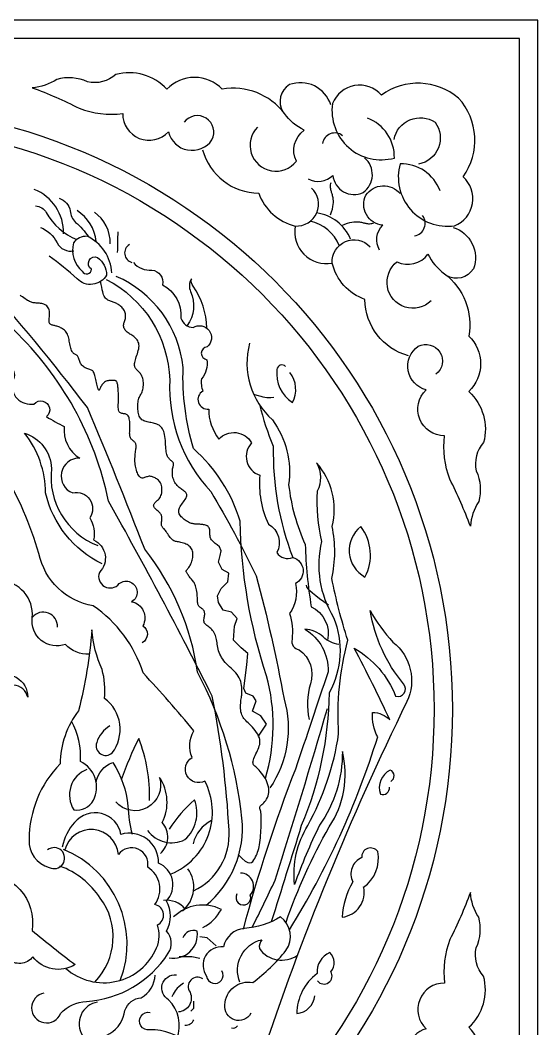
# Model space of a CAD drawing. Extents: x -66030 to 95157, y -13132 to 45879.
# Drawn here: x -18285 to -17947, y 3143 to 3801 of the extents above; entities that cross this region are included whole.
import ezdxf

# ---------------------------------------------------------------- set-up
doc = ezdxf.new("R2010")
doc.units = 0
doc.header["$LTSCALE"] = 100
doc.header["$MEASUREMENT"] = 0
doc.layers.add('3', color=11, linetype='CONTINUOUS')

msp = doc.modelspace()

# ---------------------------------------------------------------- linework, layer by layer
at = {"layer": '3'}
for points in [[(-17946.53, 3801.13), (-18846.53, 3801.13), (-18846.53, 2901.13), (-17946.53, 2901.13)], [(-17958.53, 3789.13), (-18834.53, 3789.13), (-18834.53, 2913.13), (-17958.53, 2913.13)]]:
    msp.add_lwpolyline(points, close=True, dxfattribs=at)
for points in [[(-18129.8, 3731.34, 1.055128), (-18104.35, 3709.03, -0.366246), (-18099.2, 3729.32, -0.126982), (-18112.07, 3740.15, 0.281378), (-18152.79, 3756.03, 0.426753), (-18188.98, 3756.06, 0.279848), (-18222.37, 3765.66, -0.248463), (-18240.83, 3760.93, 0.174704), (-18260.89, 3762.46, -0.128908), (-18276.93, 3757.06, -0.027185), (-18246.27, 3743.65, 0.12406), (-18217.84, 3740.17, 0.684481), (-18187.96, 3728.2, 0.643109), (-18159.48, 3722.95, 0.920448), (-18177.74, 3734.5)], [(-18081.8, 3745.79, 0.427892), (-18108.85, 3759.03, 0.407523), (-18113.26, 3741.33, 0.407523)], [(-18010.44, 3689.74, 0.319048), (-18036.54, 3707.37, 0.541193), (-18001.01, 3666.91, 0.561508), (-17995.43, 3698.89, 0.355693), (-17998.39, 3750.3, 0.343874), (-18048.77, 3752.23, 0.561508), (-18080.75, 3746.66, 0.541193), (-18040.29, 3711.13, 0.319048), (-18057.93, 3737.22)], [(-18040.48, 3723.23, -0.539681), (-18013.63, 3734.44, -0.553633), (-18024.44, 3707.18)], [(-18165.66, 3716.53, 0.333818), (-18128.9, 3688.15, 0.253565), (-18105.11, 3666.74, 0.703455), (-18094.43, 3691.54)], [(-18096.63, 3697.63, 0.338558), (-18080.45, 3699.79, 0.519359), (-18060.76, 3688.69, 0.493768), (-18059.72, 3711.18)], [(-18050.04, 3651.03, -0.338558), (-18047.88, 3667.21, -0.519359), (-18058.97, 3686.91, -0.493768), (-18036.49, 3687.95)], [(-18259.31, 3684.94, -0.268721), (-18252.11, 3676.65, 0.189947), (-18248.59, 3669.14, -0.065413), (-18240.27, 3659.85)], [(-18274.77, 3679.82, -0.229063), (-18267.74, 3675.67, 0.179666), (-18247.82, 3657.96, 0.179666)], [(-18271.56, 3665.81, -0.189422), (-18260.76, 3655.76, 0.341321), (-18249.76, 3650.6, 0.341321)], [(-18001.87, 3665.87, -0.427892), (-17988.64, 3638.82, -0.407523), (-18006.34, 3634.41, -0.407523)], [(-18224.9, 3636.07, 0.276324), (-18241.09, 3660.02, 0.252739), (-18249.99, 3655.76, 0.292697), (-18244.23, 3637.2, 0.789627), (-18238.25, 3638.62, -0.941406), (-18234.26, 3646.14, -0.239987), (-18228.35, 3634.74, -0.499858), (-18247.65, 3632.25, 0.037138), (-18265.91, 3646.98)], [(-18031.13, 3582.01, -0.333818), (-18059.51, 3618.76, -0.253565), (-18080.93, 3642.55, -0.703455), (-18056.12, 3653.24)], [(-18016.33, 3617.87, -1.055128), (-18038.63, 3643.32, 0.366246), (-18018.34, 3648.46, 0.126982), (-18007.51, 3635.6, -0.281378), (-17991.64, 3594.88, -0.426753), (-17991.6, 3558.69, -0.279848), (-17982.01, 3525.3, 0.248463), (-17986.73, 3506.83, -0.174704), (-17985.2, 3486.77, 0.128908), (-17990.6, 3470.73, 0.027185), (-18004.01, 3501.4, -0.12406), (-18007.49, 3529.83, -0.684481), (-18019.46, 3559.7, -0.643109), (-18024.71, 3588.19, -0.920448), (-18013.17, 3569.93)], [(-18210.84, 3642.98, 0.255517), (-18198.7, 3638.01, -0.427703), (-18191.76, 3628.44, -0.295932), (-18179.8, 3606.62, 0.301722), (-18171.83, 3600.39, -0.944956), (-18162.64, 3587.91, 0.893564), (-18162.77, 3579.47, -0.211719), (-18166.34, 3566.94, 0.139498), (-18165.42, 3558.89, 0.827333), (-18161.62, 3547.26, 0.166367), (-18155.04, 3527.64, -0.502112), (-18133.57, 3525.24, 0.546158), (-18128.26, 3504.02, 0.132125), (-18122.63, 3472.11, -0.408395), (-18117.16, 3453.47, 0.359077), (-18106.66, 3450.27, -0.687373), (-18104.95, 3433.29, -0.216987), (-18108.73, 3413.74, -0.104667), (-18107.17, 3396.92, 0.450173), (-18102.58, 3390.08, -0.331835), (-18095.13, 3367.82, 0.128942), (-18096.06, 3344.59, 0.128942)], [(-18171.52, 3232.67, 0.309407), (-18148.36, 3272.26, 0.036056), (-18159.3, 3359.76, 0.01115), (-18227.07, 3487.13, 0.150802), (-18289.02, 3598.91, 0.144152), (-18331, 3641.61)], [(-18347.9, 3632.21, 0.188121), (-18320.43, 3619.74, 0.391061), (-18312.93, 3604.22, 0.420066), (-18303.62, 3589.62, 0.229267), (-18297.87, 3576.17, -0.727185), (-18290, 3565.26, 0.528146), (-18275.81, 3550.53, -1.093307), (-18267.64, 3542.27, 0.032422), (-18255.99, 3535.85, 0.294861), (-18245.94, 3515.2, 0.848142), (-18250.44, 3492.46, -0.685053), (-18239.35, 3476.23, -0.183738), (-18236.84, 3461.78, -0.528128), (-18233.09, 3440.54, 0.852916), (-18220.12, 3433.25, -1.083325), (-18211.97, 3421.42, -0.503693), (-18204.63, 3405.73, -0.565741), (-18205.01, 3394.65)], [(-18163.24, 3223.33, 0.249483), (-18139.88, 3280.04, 0.094614), (-18168.91, 3375.34, 0.132082), (-18203.46, 3455.76, 0.008993), (-18240.94, 3548.15, 0.020049), (-18310.9, 3632.97)], [(-18228.55, 3631.88, -0.272836), (-18187.09, 3566.24, 0.202717), (-18160.22, 3493.31, -0.021536), (-18130.59, 3438.38, -0.020502), (-18112.35, 3357.9, -0.223282), (-18121.67, 3299.84)], [(-18124.54, 3306.29, 0.140044), (-18123.82, 3372.95, -0.075076), (-18141.03, 3474, 0.137545), (-18171.49, 3521.37, -0.082217), (-18178.33, 3574.33, 0.270812), (-18222.07, 3633.82, 0.270812)], [(-18162.84, 3600.15, 0.145229), (-18171.7, 3627.53, -0.230706), (-18172.95, 3632.24, 0.251597), (-18173.43, 3623.93, -0.273244), (-18175.79, 3601.75)], [(-18186.05, 3243.72, 0.43853), (-18164.14, 3304.29, -0.975696), (-18172.5, 3319.66, -0.239196), (-18171.27, 3337.07, 0.014683), (-18204.48, 3374.95, 0.165368), (-18237.08, 3418.78, -0.309527), (-18272.57, 3452.9, 0.128285), (-18332.07, 3552.47, -0.331954), (-18356.8, 3607.34)], [(-18134.89, 3590.15, 0.285286), (-18119.95, 3540.21, -0.193529), (-18109.37, 3497.8, 0.078925), (-18098.54, 3458.77, 0.030865), (-18094.67, 3418.19, -0.349284), (-18083.94, 3396.17, -0.349284)], [(-18111.37, 3575.02, 0.62101), (-18117.07, 3573.08, 0.281758), (-18106.95, 3551.49, 0.305248), (-18108.64, 3571.06, 0.305248)], [(-18128.38, 3550.16, 0.038328), (-18119.42, 3522.92, 0.097513), (-18106.66, 3450.27, 0.097513)], [(-18231.21, 3446.22, -0.227318), (-18268.25, 3492.51, 0.167417), (-18281.92, 3531.49, -0.31711), (-18264.34, 3508.5, 0.341144), (-18234.16, 3458.06)], [(-18111.03, 3212.27, -0.044526), (-18082.82, 3274.44, 0.210121), (-18074.28, 3323.66, -0.156661), (-18089.25, 3275.46, 0.025487), (-18105.58, 3236.8, -0.161358), (-18096.92, 3275.4, 0.090115), (-18076.7, 3335.11, -0.08023), (-18070.67, 3396.31, -0.029857), (-18081.19, 3436.7, 0.108224), (-18080.97, 3470.59, 0.248618), (-18091.14, 3512.06, -0.246875), (-18090.69, 3493.53, 0.074511), (-18087.89, 3460.84, 0.199018), (-18080.04, 3411.24, -0.227569), (-18082.95, 3361.97, -0.096386), (-18101.13, 3275.23, -0.001053), (-18120.74, 3212.47, -0.001053)], [(-18239.66, 3387.23, -0.231935), (-18255.19, 3393.6, -0.571896), (-18276.91, 3411.13, 0.427463), (-18298, 3435.19, 0.838412), (-18290.6, 3415.32, 0.838412)], [(-18108.87, 3207.32, 0.063837), (-18051.2, 3333.13, -0.134314), (-18054.6, 3349.04, -0.21958), (-18043.27, 3344.26, 0.013204), (-18066.57, 3391.16, -0.17057), (-18039.45, 3359.68, 0.739697), (-18034.24, 3367.74, -0.133321), (-18056.11, 3415.6, 0.053581), (-18041.24, 3394.99, -0.348522), (-18032.08, 3356.22, 0.033886), (-18127.61, 3122.86)], [(-18226.26, 3340.36, 0.181975), (-18234.82, 3329.49, 0.778434), (-18224.69, 3322.72, 0.41701), (-18229.63, 3358.27, 0.0896), (-18231.3, 3377.22, -0.08447), (-18237.97, 3403.08, -0.043121), (-18246.73, 3350.28, 0.160582), (-18258.74, 3315.53, 0.195125), (-18278.99, 3266.12, 0.356786), (-18265.81, 3247.94, 1.83727), (-18266.87, 3259.43)], [(-18076.49, 3393.52, -0.16171), (-18086.83, 3398.46, 0.166491), (-18098.77, 3403.54, -0.272632), (-18083.65, 3375.71, -0.002998), (-18104.97, 3312.18, 0.026342), (-18139.15, 3207.66, 0.026342)], [(-18302.36, 3371.88, -0.587272), (-18279.91, 3359.08, 0.710374), (-18299.51, 3361.04, 0.710374)], [(-18241.24, 3311.91, 0.475688), (-18249.76, 3285.6, 0.329867), (-18237.01, 3291.79, 0.423036), (-18245.44, 3317.11, 0.142587), (-18251.3, 3343.52)], [(-18200.3, 3291.69, 0.100888), (-18207.36, 3332.22, 0.029704), (-18218.73, 3305.2, 0.029704)], [(-18235.18, 3303.46, -0.278858), (-18224.26, 3316.56, -0.118083), (-18214.43, 3288.01, 0.049323), (-18211.67, 3269.59)], [(-18193.23, 3257, 0.422487), (-18192, 3277.26, 0.274196), (-18193.85, 3306.74, -0.813459), (-18222.42, 3290.77)], [(-18042.61, 3304.13, 0.637742), (-18043.02, 3311.55, 0.372424), (-18049.45, 3295.78, 0.546048), (-18043.46, 3300.42, 0.546048)], [(-18201.53, 3272.04, 0.365212), (-18177.15, 3266.09, 0.302648), (-18170.8, 3292, 0.081411), (-18187.39, 3272.96)], [(-18269.29, 3165.88, 1.703718), (-18258.41, 3152.69, -0.196956), (-18241.55, 3160.36, 0.235041), (-18188.08, 3191.88, 0.341348), (-18189.13, 3206.43, 0.259899), (-18189.24, 3226, 0.524251), (-18194.4, 3250.75, 0.510397), (-18218.98, 3269.49, 0.643173), (-18249.25, 3277.3, 0.143892), (-18257.3, 3261.26, 0.143892)], [(-18386.49, 3116.93, 0.227512), (-18328.47, 3102.19, 0.434554), (-18312.41, 3140.93, 0.536013), (-18325.3, 3141.87, 0.143079), (-18327.98, 3190.87, 0.029739), (-18352.16, 3236.6, 0.019151), (-18325.87, 3224.59, 0.194559), (-18354.97, 3271.9, -0.197594), (-18310.89, 3244.31, -0.478997), (-18277.08, 3206.72, 0.010139), (-18248.94, 3184.54, -0.388046), (-18276.56, 3189.62, -0.436973), (-18292.99, 3188.17)], [(-18254.94, 3181.99, 0.510898), (-18195.67, 3195.5, 0.196622), (-18195.19, 3210.39, 0.726658), (-18196.79, 3223.73, 0.440533), (-18201.51, 3248.13, 0.800008), (-18220.59, 3256.42, 0.84359), (-18255.58, 3259.36, 0.84359)], [(-18060.48, 3235, 0.300323), (-18051.14, 3258.26, 0.764134), (-18061.61, 3254.36, 0.432313), (-18067.47, 3238.49, 0.120916), (-18074.35, 3215.5, 0.444966), (-18060.42, 3235.28)], [(-18235.98, 3173.12, 0.36723), (-18232.53, 3227.95, 0.160409), (-18258.84, 3248.79)], [(-18143.17, 3230.63, 1.5636), (-18134.46, 3229.88, 0.647033), (-18140.9, 3244.26, 0.647033)], [(-18016.33, 3084.4, 1.055128), (-18038.63, 3058.95, -0.366246), (-18018.34, 3053.81, -0.126982), (-18007.51, 3066.67, 0.281378), (-17991.64, 3107.39, 0.426753), (-17991.6, 3143.58, 0.279848), (-17982.01, 3176.97, -0.248463), (-17986.73, 3195.44, 0.174704), (-17985.2, 3215.5, -0.128908), (-17990.6, 3231.53, -0.027185), (-18004.01, 3200.87, 0.12406), (-18007.49, 3172.44, 0.684481), (-18019.46, 3142.57, 0.643109), (-18024.71, 3114.08, 0.920448), (-18013.17, 3132.34)], [(-18165.45, 3208.69, 0.147307), (-18153.37, 3220.57, 0.319673), (-18184.53, 3215.64)], [(-18133.99, 3152.7, -0.823871), (-18151.05, 3158.33, -0.4606), (-18132.86, 3172.8, 0.063015), (-18111.14, 3193.71, 0.404347), (-18114.68, 3215.74, -0.12843), (-18138.33, 3208.18, 0.323615), (-18152.01, 3196.12, 0.657887), (-18162.96, 3176.98, 1.24978), (-18152.98, 3180.36, 1.24978)], [(-18187.49, 3189, 0.5157), (-18169.14, 3206.3, 0.411562), (-18178.6, 3202.03)], [(-18141.23, 3172.96, -0.463304), (-18126.91, 3200.79, 0.195773), (-18128.52, 3195, 0.413605), (-18103.58, 3190.65, 0.413605)], [(-18090.47, 3173.83, 0.94912), (-18081.81, 3179.85, 0.398602), (-18082.46, 3192.34, 0.317378), (-18090.83, 3178.6, 0.232738), (-18104.07, 3152.56, 0.35428), (-18092.19, 3164.09)], [(-18234.25, 3160.05, 0.537554), (-18244.12, 3138.16, 0.491335), (-18216.35, 3154.65, -0.292185), (-18205.8, 3162.92, 0.268523), (-18196.72, 3177.67)], [(-18182.43, 3136.28, 0.297609), (-18187.82, 3161.55, -0.822), (-18182.75, 3177.76)], [(-18165.47, 3175.19, 0.848256), (-18173.82, 3166.55, -0.522921), (-18181.45, 3153.57)], [(-18174.1, 3132.63, 0.17345), (-18200.16, 3142, -1.224295), (-18199.9, 3153.22)]]:
    msp.add_lwpolyline(points, format="xyb", dxfattribs=at)
for points in [[(-18082.03, 3674.02), (-18081.3, 3676.04), (-18080.78, 3677.84), (-18080.43, 3679.44), (-18080.23, 3680.85), (-18080.14, 3682.1), (-18080.15, 3683.21), (-18080.23, 3684.18), (-18080.34, 3685.04), (-18080.48, 3685.79), (-18080.62, 3686.47), (-18080.78, 3687.09), (-18080.94, 3687.66), (-18081.1, 3688.19), (-18081.27, 3688.72), (-18081.43, 3689.25), (-18081.59, 3689.79), (-18081.74, 3690.38), (-18081.86, 3690.99), (-18081.96, 3691.64), (-18082.02, 3692.31), (-18082.03, 3693), (-18081.97, 3693.72), (-18081.84, 3694.44), (-18081.63, 3695.18)], [(-18074.73, 3667.15), (-18072.76, 3667.99), (-18071, 3668.62), (-18069.42, 3669.07), (-18068.02, 3669.36), (-18066.78, 3669.52), (-18065.67, 3669.57), (-18064.7, 3669.56), (-18063.84, 3669.49), (-18063.07, 3669.4), (-18062.39, 3669.3), (-18061.76, 3669.18), (-18061.19, 3669.05), (-18060.64, 3668.92), (-18060.11, 3668.79), (-18059.57, 3668.66), (-18059.01, 3668.53), (-18058.42, 3668.42), (-18057.8, 3668.33), (-18057.15, 3668.27), (-18056.48, 3668.25), (-18055.78, 3668.29), (-18055.08, 3668.38), (-18054.36, 3668.56), (-18053.63, 3668.82)], [(-18154.66, 3457.23), (-18156.14, 3458.49), (-18157.36, 3459.54), (-18158.34, 3460.41), (-18159.11, 3461.15), (-18159.7, 3461.8), (-18160.13, 3462.41), (-18160.43, 3463.01), (-18160.62, 3463.65), (-18160.74, 3464.36), (-18160.81, 3465.13), (-18160.84, 3465.93), (-18160.87, 3466.75), (-18160.91, 3467.55), (-18160.99, 3468.32), (-18161.12, 3469.03), (-18161.34, 3469.65), (-18161.66, 3470.18), (-18162.07, 3470.61), (-18162.56, 3470.96), (-18163.1, 3471.23), (-18163.69, 3471.44), (-18164.31, 3471.6), (-18164.93, 3471.72), (-18165.56, 3471.81), (-18166.17, 3471.88), (-18166.76, 3471.93), (-18167.33, 3471.97), (-18167.9, 3472), (-18168.45, 3472.03), (-18169, 3472.06), (-18169.54, 3472.08), (-18170.08, 3472.12), (-18170.62, 3472.16), (-18171.17, 3472.22), (-18171.72, 3472.31), (-18172.29, 3472.43), (-18172.88, 3472.58), (-18173.49, 3472.78), (-18174.13, 3473.04), (-18174.81, 3473.35), (-18175.52, 3473.73), (-18176.25, 3474.17), (-18176.99, 3474.66), (-18177.71, 3475.19), (-18178.41, 3475.75), (-18179.06, 3476.34), (-18179.65, 3476.95), (-18180.16, 3477.56), (-18180.57, 3478.18), (-18180.89, 3478.8), (-18181.1, 3479.43), (-18181.22, 3480.07), (-18181.24, 3480.72), (-18181.15, 3481.39), (-18180.96, 3482.08), (-18180.67, 3482.8), (-18180.27, 3483.54), (-18179.8, 3484.31), (-18179.27, 3485.08), (-18178.7, 3485.85), (-18178.14, 3486.62), (-18177.59, 3487.36), (-18177.09, 3488.08), (-18176.66, 3488.76), (-18176.32, 3489.39), (-18176.08, 3489.97), (-18175.93, 3490.52), (-18175.88, 3491.03), (-18175.91, 3491.5), (-18176.04, 3491.95), (-18176.25, 3492.37), (-18176.56, 3492.76), (-18176.95, 3493.14), (-18177.41, 3493.51), (-18177.93, 3493.87), (-18178.5, 3494.25), (-18179.1, 3494.65), (-18179.72, 3495.07), (-18180.35, 3495.53), (-18180.98, 3496.05), (-18181.58, 3496.61), (-18182.17, 3497.23), (-18182.71, 3497.9), (-18183.23, 3498.61), (-18183.7, 3499.36), (-18184.12, 3500.15), (-18184.48, 3500.96), (-18184.78, 3501.8), (-18185.02, 3502.65), (-18185.19, 3503.52), (-18185.31, 3504.38), (-18185.37, 3505.23), (-18185.39, 3506.05), (-18185.36, 3506.84), (-18185.29, 3507.58), (-18185.19, 3508.27), (-18185.07, 3508.89), (-18184.92, 3509.45), (-18184.79, 3509.96), (-18184.67, 3510.42), (-18184.58, 3510.85), (-18184.54, 3511.24), (-18184.57, 3511.61), (-18184.68, 3511.96), (-18184.88, 3512.31), (-18185.16, 3512.64), (-18185.5, 3512.98), (-18185.89, 3513.33), (-18186.3, 3513.68), (-18186.73, 3514.04), (-18187.16, 3514.43), (-18187.56, 3514.84), (-18187.92, 3515.28), (-18188.25, 3515.76), (-18188.55, 3516.3), (-18188.8, 3516.91), (-18189.03, 3517.59), (-18189.22, 3518.38), (-18189.38, 3519.27), (-18189.51, 3520.28), (-18189.61, 3521.42), (-18189.7, 3522.67), (-18189.78, 3523.98), (-18189.86, 3525.34), (-18189.95, 3526.71), (-18190.07, 3528.05), (-18190.23, 3529.34), (-18190.44, 3530.55), (-18190.7, 3531.65), (-18191.01, 3532.64), (-18191.38, 3533.53), (-18191.81, 3534.31), (-18192.29, 3535.01), (-18192.82, 3535.62), (-18193.4, 3536.15), (-18194.03, 3536.61), (-18194.71, 3537), (-18195.43, 3537.33), (-18196.18, 3537.62), (-18196.96, 3537.86), (-18197.76, 3538.06), (-18198.57, 3538.24), (-18199.39, 3538.41), (-18200.2, 3538.56), (-18201, 3538.72), (-18201.79, 3538.89), (-18202.55, 3539.07), (-18203.29, 3539.3), (-18203.98, 3539.57), (-18204.63, 3539.89), (-18205.22, 3540.28), (-18205.76, 3540.75), (-18206.23, 3541.31), (-18206.64, 3541.95), (-18206.98, 3542.66), (-18207.27, 3543.43), (-18207.51, 3544.26), (-18207.69, 3545.14), (-18207.83, 3546.06), (-18207.93, 3547), (-18207.98, 3547.97), (-18207.99, 3548.94), (-18207.96, 3549.91), (-18207.89, 3550.86), (-18207.78, 3551.79), (-18207.63, 3552.67), (-18207.44, 3553.5), (-18207.21, 3554.26), (-18206.95, 3554.95), (-18206.65, 3555.58), (-18206.34, 3556.17), (-18206.01, 3556.74), (-18205.69, 3557.32), (-18205.39, 3557.92), (-18205.11, 3558.56), (-18204.86, 3559.27), (-18204.66, 3560.05), (-18204.5, 3560.9), (-18204.39, 3561.8), (-18204.32, 3562.73), (-18204.31, 3563.68), (-18204.34, 3564.61), (-18204.42, 3565.52), (-18204.56, 3566.38), (-18204.74, 3567.19), (-18204.97, 3567.94), (-18205.24, 3568.63), (-18205.55, 3569.26), (-18205.88, 3569.85), (-18206.25, 3570.39), (-18206.63, 3570.88), (-18207.03, 3571.33), (-18207.44, 3571.74), (-18207.86, 3572.13), (-18208.26, 3572.5), (-18208.65, 3572.86), (-18209.01, 3573.24), (-18209.33, 3573.63), (-18209.6, 3574.06), (-18209.81, 3574.53), (-18209.96, 3575.05), (-18210.04, 3575.64), (-18210.06, 3576.28), (-18210.01, 3576.97), (-18209.91, 3577.72), (-18209.75, 3578.53), (-18209.54, 3579.4), (-18209.27, 3580.32), (-18208.95, 3581.29), (-18208.61, 3582.31), (-18208.25, 3583.36), (-18207.92, 3584.41), (-18207.62, 3585.47), (-18207.37, 3586.5), (-18207.21, 3587.51), (-18207.15, 3588.46), (-18207.21, 3589.36), (-18207.39, 3590.2), (-18207.66, 3590.97), (-18208.01, 3591.7), (-18208.45, 3592.37), (-18208.94, 3592.98), (-18209.48, 3593.55), (-18210.05, 3594.07), (-18210.65, 3594.55), (-18211.26, 3594.99), (-18211.89, 3595.4), (-18212.51, 3595.8), (-18213.12, 3596.19), (-18213.71, 3596.58), (-18214.28, 3596.97), (-18214.82, 3597.39), (-18215.32, 3597.83), (-18215.78, 3598.3), (-18216.18, 3598.79), (-18216.53, 3599.31), (-18216.81, 3599.83), (-18217.03, 3600.38), (-18217.17, 3600.93), (-18217.24, 3601.49), (-18217.22, 3602.06), (-18217.14, 3602.64), (-18217, 3603.22), (-18216.82, 3603.81), (-18216.63, 3604.41), (-18216.43, 3605.01), (-18216.25, 3605.63), (-18216.09, 3606.26), (-18215.98, 3606.9), (-18215.91, 3607.54), (-18215.9, 3608.19), (-18215.94, 3608.84), (-18216.04, 3609.49), (-18216.19, 3610.14), (-18216.41, 3610.77), (-18216.69, 3611.39), (-18217.04, 3611.99), (-18217.45, 3612.57), (-18217.91, 3613.13), (-18218.41, 3613.66), (-18218.94, 3614.15), (-18219.49, 3614.62), (-18220.05, 3615.04), (-18220.62, 3615.43), (-18221.18, 3615.77), (-18221.74, 3616.07), (-18222.3, 3616.34), (-18222.86, 3616.58), (-18223.42, 3616.8), (-18223.99, 3617.01), (-18224.56, 3617.22), (-18225.15, 3617.42), (-18225.74, 3617.63), (-18226.34, 3617.85), (-18226.93, 3618.11), (-18227.51, 3618.4), (-18228.06, 3618.75), (-18228.59, 3619.16), (-18229.08, 3619.65), (-18229.53, 3620.22), (-18229.92, 3620.9), (-18230.27, 3621.7), (-18230.6, 3622.66), (-18230.91, 3623.8), (-18231.22, 3625.15), (-18231.54, 3626.74), (-18231.89, 3628.6), (-18232.27, 3630.75)], [(-18142.41, 3256.36), (-18139.83, 3253.75), (-18137.71, 3252.07), (-18136.01, 3251.18), (-18134.65, 3250.94), (-18133.59, 3251.23), (-18132.74, 3251.89), (-18132.07, 3252.81), (-18131.49, 3253.84), (-18130.97, 3254.87), (-18130.48, 3255.9), (-18130.04, 3256.93), (-18129.64, 3257.99), (-18129.27, 3259.09), (-18128.94, 3260.24), (-18128.65, 3261.48), (-18128.4, 3262.8), (-18128.18, 3264.22), (-18127.99, 3265.72), (-18127.83, 3267.29), (-18127.7, 3268.9), (-18127.6, 3270.52), (-18127.51, 3272.14), (-18127.44, 3273.74), (-18127.39, 3275.28), (-18127.35, 3276.76), (-18127.32, 3278.16), (-18127.31, 3279.47), (-18127.32, 3280.69), (-18127.36, 3281.81), (-18127.42, 3282.82), (-18127.51, 3283.72), (-18127.64, 3284.49), (-18127.79, 3285.14), (-18127.96, 3285.68), (-18128.12, 3286.14), (-18128.24, 3286.54), (-18128.3, 3286.9), (-18128.28, 3287.26), (-18128.15, 3287.62), (-18127.89, 3288.02), (-18127.49, 3288.48), (-18126.97, 3289), (-18126.36, 3289.58), (-18125.7, 3290.23), (-18125.02, 3290.95), (-18124.36, 3291.75), (-18123.75, 3292.62), (-18123.22, 3293.57), (-18122.81, 3294.6), (-18122.51, 3295.71), (-18122.34, 3296.88), (-18122.29, 3298.1), (-18122.36, 3299.36), (-18122.56, 3300.65), (-18122.89, 3301.96), (-18123.35, 3303.28), (-18123.93, 3304.6), (-18124.61, 3305.91), (-18125.38, 3307.18), (-18126.2, 3308.39), (-18127.05, 3309.54), (-18127.91, 3310.59), (-18128.74, 3311.54), (-18129.53, 3312.36), (-18130.25, 3313.06), (-18130.9, 3313.64), (-18131.45, 3314.14), (-18131.92, 3314.6), (-18132.28, 3315.05), (-18132.53, 3315.52), (-18132.67, 3316.04), (-18132.69, 3316.65), (-18132.58, 3317.37), (-18132.36, 3318.19), (-18132.05, 3319.09), (-18131.66, 3320.06), (-18131.23, 3321.07), (-18130.75, 3322.12), (-18130.27, 3323.17), (-18129.79, 3324.22), (-18129.33, 3325.25), (-18128.91, 3326.27), (-18128.56, 3327.28), (-18128.3, 3328.29), (-18128.15, 3329.31), (-18128.12, 3330.36), (-18128.24, 3331.43), (-18128.52, 3332.54), (-18128.99, 3333.7), (-18129.62, 3334.88), (-18130.37, 3336.08), (-18131.22, 3337.26), (-18132.14, 3338.41), (-18133.09, 3339.51), (-18134.04, 3340.55), (-18134.96, 3341.5), (-18135.83, 3342.35), (-18136.64, 3343.12), (-18137.38, 3343.84), (-18138.06, 3344.53), (-18138.66, 3345.22), (-18139.19, 3345.93), (-18139.64, 3346.7), (-18140.01, 3347.55), (-18140.3, 3348.5), (-18140.52, 3349.53), (-18140.67, 3350.62), (-18140.75, 3351.75), (-18140.79, 3352.88), (-18140.78, 3354.01), (-18140.72, 3355.1), (-18140.64, 3356.13), (-18140.54, 3357.09), (-18140.42, 3357.98), (-18140.29, 3358.84), (-18140.17, 3359.68), (-18140.06, 3360.52), (-18139.97, 3361.4), (-18139.91, 3362.32), (-18139.89, 3363.32), (-18139.91, 3364.4), (-18139.99, 3365.56), (-18140.15, 3366.77), (-18140.37, 3368.02), (-18140.69, 3369.27), (-18141.11, 3370.52), (-18141.64, 3371.74), (-18142.28, 3372.9), (-18143.06, 3374.01), (-18143.93, 3375.05), (-18144.89, 3376.05), (-18145.9, 3377.02), (-18146.94, 3377.97), (-18147.98, 3378.92), (-18149.01, 3379.87), (-18149.99, 3380.85), (-18150.9, 3381.86), (-18151.74, 3382.9), (-18152.5, 3383.96), (-18153.19, 3385.04), (-18153.8, 3386.14), (-18154.34, 3387.24), (-18154.79, 3388.33), (-18155.16, 3389.43), (-18155.46, 3390.51), (-18155.68, 3391.58), (-18155.86, 3392.63), (-18156.01, 3393.67), (-18156.15, 3394.69), (-18156.3, 3395.69), (-18156.47, 3396.67), (-18156.68, 3397.63), (-18156.94, 3398.56), (-18157.27, 3399.46), (-18157.64, 3400.33), (-18158.07, 3401.16), (-18158.54, 3401.94), (-18159.06, 3402.66), (-18159.62, 3403.33), (-18160.21, 3403.93), (-18160.84, 3404.47), (-18161.49, 3404.95), (-18162.13, 3405.4), (-18162.74, 3405.82), (-18163.3, 3406.25), (-18163.8, 3406.7), (-18164.21, 3407.18), (-18164.51, 3407.72), (-18164.68, 3408.32), (-18164.75, 3408.97), (-18164.74, 3409.66), (-18164.66, 3410.38), (-18164.55, 3411.1), (-18164.43, 3411.81), (-18164.33, 3412.5), (-18164.25, 3413.14), (-18164.23, 3413.73), (-18164.27, 3414.26), (-18164.36, 3414.74), (-18164.51, 3415.17), (-18164.69, 3415.57), (-18164.93, 3415.92), (-18165.2, 3416.25), (-18165.52, 3416.54), (-18165.86, 3416.82), (-18166.23, 3417.08), (-18166.62, 3417.34), (-18167, 3417.6), (-18167.37, 3417.88), (-18167.72, 3418.19), (-18168.03, 3418.54), (-18168.29, 3418.94), (-18168.5, 3419.4), (-18168.66, 3419.91), (-18168.78, 3420.48), (-18168.86, 3421.12), (-18168.92, 3421.81), (-18168.97, 3422.56), (-18169.01, 3423.37), (-18169.05, 3424.24), (-18169.1, 3425.16), (-18169.17, 3426.13), (-18169.27, 3427.12), (-18169.38, 3428.12), (-18169.53, 3429.1), (-18169.71, 3430.06), (-18169.93, 3430.96), (-18170.19, 3431.81), (-18170.49, 3432.57), (-18170.84, 3433.26), (-18171.22, 3433.9), (-18171.62, 3434.49), (-18172.04, 3435.04), (-18172.48, 3435.57), (-18172.91, 3436.08), (-18173.34, 3436.6), (-18173.76, 3437.12), (-18174.17, 3437.65), (-18174.55, 3438.17), (-18174.91, 3438.68), (-18175.23, 3439.16), (-18175.53, 3439.61), (-18175.78, 3440.02), (-18175.99, 3440.38), (-18176.16, 3440.69), (-18176.28, 3440.94), (-18176.35, 3441.16), (-18176.37, 3441.36), (-18176.35, 3441.54), (-18176.28, 3441.73), (-18176.16, 3441.93), (-18175.99, 3442.15), (-18175.78, 3442.4), (-18175.53, 3442.7), (-18175.25, 3443.04), (-18174.94, 3443.43), (-18174.61, 3443.87), (-18174.27, 3444.37), (-18173.93, 3444.93), (-18173.6, 3445.55), (-18173.27, 3446.25), (-18172.97, 3447), (-18172.69, 3447.81), (-18172.44, 3448.64), (-18172.24, 3449.5), (-18172.09, 3450.38), (-18171.99, 3451.25), (-18171.95, 3452.11), (-18171.99, 3452.95), (-18172.1, 3453.76), (-18172.28, 3454.54), (-18172.54, 3455.28), (-18172.87, 3455.98), (-18173.29, 3456.63), (-18173.78, 3457.24), (-18174.35, 3457.79), (-18175.01, 3458.28), (-18175.73, 3458.71), (-18176.5, 3459.1), (-18177.3, 3459.43), (-18178.13, 3459.71), (-18178.95, 3459.95), (-18179.76, 3460.15), (-18180.54, 3460.31), (-18181.27, 3460.44), (-18181.97, 3460.55), (-18182.63, 3460.67), (-18183.25, 3460.81), (-18183.86, 3461.01), (-18184.45, 3461.27), (-18185.02, 3461.62), (-18185.59, 3462.08), (-18186.16, 3462.66), (-18186.72, 3463.34), (-18187.28, 3464.09), (-18187.83, 3464.88), (-18188.37, 3465.69), (-18188.89, 3466.47), (-18189.4, 3467.21), (-18189.88, 3467.88), (-18190.34, 3468.44), (-18190.77, 3468.92), (-18191.17, 3469.34), (-18191.52, 3469.72), (-18191.83, 3470.08), (-18192.08, 3470.45), (-18192.28, 3470.84), (-18192.41, 3471.28), (-18192.47, 3471.79), (-18192.47, 3472.35), (-18192.44, 3472.95), (-18192.38, 3473.58), (-18192.3, 3474.23), (-18192.23, 3474.87), (-18192.18, 3475.49), (-18192.15, 3476.08), (-18192.18, 3476.62), (-18192.25, 3477.13), (-18192.37, 3477.6), (-18192.55, 3478.05), (-18192.78, 3478.48), (-18193.06, 3478.9), (-18193.4, 3479.31), (-18193.8, 3479.73), (-18194.25, 3480.16), (-18194.74, 3480.6), (-18195.25, 3481.05), (-18195.75, 3481.5), (-18196.23, 3481.95), (-18196.67, 3482.39), (-18197.04, 3482.83), (-18197.33, 3483.27), (-18197.52, 3483.69), (-18197.6, 3484.1), (-18197.59, 3484.5), (-18197.5, 3484.89), (-18197.32, 3485.28), (-18197.07, 3485.67), (-18196.75, 3486.06), (-18196.38, 3486.45), (-18195.95, 3486.84), (-18195.48, 3487.25), (-18194.99, 3487.69), (-18194.5, 3488.16), (-18194.02, 3488.69), (-18193.56, 3489.28), (-18193.15, 3489.95), (-18192.81, 3490.7), (-18192.54, 3491.55), (-18192.34, 3492.47), (-18192.22, 3493.44), (-18192.18, 3494.44), (-18192.22, 3495.44), (-18192.33, 3496.41), (-18192.52, 3497.34), (-18192.78, 3498.2), (-18193.12, 3498.96), (-18193.52, 3499.63), (-18193.97, 3500.22), (-18194.47, 3500.75), (-18195, 3501.2), (-18195.56, 3501.6), (-18196.13, 3501.96), (-18196.7, 3502.28), (-18197.27, 3502.56), (-18197.83, 3502.81), (-18198.39, 3503.02), (-18198.95, 3503.18), (-18199.5, 3503.28), (-18200.06, 3503.33), (-18200.62, 3503.32), (-18201.19, 3503.24), (-18201.76, 3503.08), (-18202.34, 3502.88), (-18202.92, 3502.66), (-18203.49, 3502.46), (-18204.06, 3502.28), (-18204.61, 3502.18), (-18205.15, 3502.17), (-18205.67, 3502.28), (-18206.17, 3502.53), (-18206.65, 3502.92), (-18207.09, 3503.42), (-18207.51, 3504.04), (-18207.9, 3504.74), (-18208.26, 3505.52), (-18208.59, 3506.35), (-18208.88, 3507.24), (-18209.13, 3508.15), (-18209.34, 3509.09), (-18209.52, 3510.05), (-18209.66, 3511.03), (-18209.76, 3512.01), (-18209.82, 3513.01), (-18209.85, 3514), (-18209.84, 3515), (-18209.79, 3515.98), (-18209.71, 3516.95), (-18209.62, 3517.89), (-18209.51, 3518.81), (-18209.39, 3519.68), (-18209.29, 3520.5), (-18209.19, 3521.26), (-18209.12, 3521.96), (-18209.07, 3522.58), (-18209.06, 3523.14), (-18209.09, 3523.64), (-18209.16, 3524.09), (-18209.27, 3524.49), (-18209.43, 3524.87), (-18209.65, 3525.22), (-18209.92, 3525.56), (-18210.24, 3525.88), (-18210.62, 3526.21), (-18211.01, 3526.54), (-18211.42, 3526.89), (-18211.82, 3527.25), (-18212.19, 3527.64), (-18212.52, 3528.06), (-18212.8, 3528.52), (-18213, 3529.02), (-18213.14, 3529.57), (-18213.23, 3530.17), (-18213.27, 3530.83), (-18213.28, 3531.54), (-18213.26, 3532.31), (-18213.23, 3533.14), (-18213.2, 3534.04), (-18213.17, 3535), (-18213.16, 3536), (-18213.17, 3537.02), (-18213.2, 3538.04), (-18213.26, 3539.02), (-18213.36, 3539.95), (-18213.5, 3540.81), (-18213.68, 3541.56), (-18213.92, 3542.18), (-18214.2, 3542.7), (-18214.53, 3543.11), (-18214.9, 3543.44), (-18215.31, 3543.69), (-18215.75, 3543.87), (-18216.23, 3544.01), (-18216.72, 3544.12), (-18217.24, 3544.2), (-18217.77, 3544.28), (-18218.29, 3544.38), (-18218.8, 3544.53), (-18219.26, 3544.73), (-18219.69, 3545.03), (-18220.04, 3545.43), (-18220.33, 3545.96), (-18220.52, 3546.63), (-18220.65, 3547.42), (-18220.71, 3548.32), (-18220.72, 3549.29), (-18220.7, 3550.3), (-18220.65, 3551.34), (-18220.61, 3552.38), (-18220.57, 3553.4), (-18220.55, 3554.36), (-18220.55, 3555.28), (-18220.57, 3556.15), (-18220.6, 3557), (-18220.64, 3557.81), (-18220.69, 3558.59), (-18220.75, 3559.36), (-18220.81, 3560.12), (-18220.87, 3560.86), (-18220.93, 3561.59), (-18221.01, 3562.29), (-18221.1, 3562.95), (-18221.21, 3563.56), (-18221.34, 3564.11), (-18221.5, 3564.59), (-18221.69, 3565), (-18221.92, 3565.31), (-18222.18, 3565.55), (-18222.49, 3565.72), (-18222.83, 3565.84), (-18223.21, 3565.9), (-18223.63, 3565.94), (-18224.08, 3565.95), (-18224.57, 3565.96), (-18225.1, 3565.95), (-18225.66, 3565.94), (-18226.23, 3565.91), (-18226.82, 3565.86), (-18227.42, 3565.76), (-18228.01, 3565.62), (-18228.58, 3565.42), (-18229.14, 3565.16), (-18229.66, 3564.82), (-18230.15, 3564.42), (-18230.61, 3563.97), (-18231.04, 3563.49), (-18231.42, 3562.97), (-18231.77, 3562.44), (-18232.08, 3561.91), (-18232.34, 3561.4), (-18232.56, 3560.9), (-18232.74, 3560.45), (-18232.9, 3560.06), (-18233.04, 3559.77), (-18233.17, 3559.58), (-18233.31, 3559.52), (-18233.45, 3559.61), (-18233.62, 3559.88), (-18233.82, 3560.33), (-18234.03, 3560.95), (-18234.27, 3561.7), (-18234.51, 3562.56), (-18234.76, 3563.49), (-18235.01, 3564.47), (-18235.24, 3565.46), (-18235.46, 3566.44), (-18235.66, 3567.37), (-18235.85, 3568.26), (-18236.04, 3569.08), (-18236.24, 3569.85), (-18236.47, 3570.54), (-18236.72, 3571.15), (-18237.03, 3571.68), (-18237.38, 3572.12), (-18237.81, 3572.46), (-18238.29, 3572.73), (-18238.81, 3572.94), (-18239.38, 3573.12), (-18239.97, 3573.28), (-18240.57, 3573.44), (-18241.18, 3573.64), (-18241.79, 3573.88), (-18242.38, 3574.18), (-18242.95, 3574.54), (-18243.5, 3574.96), (-18244.01, 3575.43), (-18244.49, 3575.93), (-18244.92, 3576.47), (-18245.3, 3577.04), (-18245.63, 3577.64), (-18245.91, 3578.24), (-18246.13, 3578.85), (-18246.33, 3579.45), (-18246.5, 3580.03), (-18246.68, 3580.57), (-18246.86, 3581.07), (-18247.07, 3581.51), (-18247.31, 3581.88), (-18247.61, 3582.17), (-18247.95, 3582.4), (-18248.32, 3582.6), (-18248.71, 3582.79), (-18249.11, 3582.98), (-18249.51, 3583.21), (-18249.9, 3583.5), (-18250.28, 3583.88), (-18250.62, 3584.35), (-18250.94, 3584.91), (-18251.23, 3585.56), (-18251.5, 3586.29), (-18251.74, 3587.07), (-18251.97, 3587.91), (-18252.17, 3588.8), (-18252.36, 3589.72), (-18252.53, 3590.65), (-18252.71, 3591.6), (-18252.88, 3592.55), (-18253.08, 3593.49), (-18253.31, 3594.39), (-18253.58, 3595.26), (-18253.9, 3596.08), (-18254.28, 3596.84), (-18254.74, 3597.52), (-18255.26, 3598.13), (-18255.83, 3598.68), (-18256.43, 3599.17), (-18257.07, 3599.6), (-18257.72, 3599.97), (-18258.37, 3600.31), (-18259.01, 3600.6), (-18259.63, 3600.85), (-18260.22, 3601.07), (-18260.8, 3601.26), (-18261.36, 3601.43), (-18261.9, 3601.57), (-18262.42, 3601.71), (-18262.92, 3601.83), (-18263.41, 3601.96), (-18263.88, 3602.08), (-18264.33, 3602.22), (-18264.74, 3602.39), (-18265.11, 3602.61), (-18265.43, 3602.89), (-18265.69, 3603.25), (-18265.87, 3603.71), (-18265.97, 3604.28), (-18265.99, 3604.97), (-18265.95, 3605.76), (-18265.86, 3606.63), (-18265.75, 3607.55), (-18265.66, 3608.49), (-18265.59, 3609.44), (-18265.58, 3610.36), (-18265.65, 3611.24), (-18265.82, 3612.04), (-18266.09, 3612.77), (-18266.45, 3613.42), (-18266.88, 3614.01), (-18267.39, 3614.52), (-18267.96, 3614.96), (-18268.59, 3615.33), (-18269.26, 3615.64), (-18269.96, 3615.87), (-18270.7, 3616.05), (-18271.45, 3616.19), (-18272.21, 3616.29), (-18272.96, 3616.36), (-18273.71, 3616.41), (-18274.42, 3616.46), (-18275.1, 3616.52), (-18275.74, 3616.58), (-18276.35, 3616.68), (-18276.94, 3616.8), (-18277.53, 3616.97), (-18278.12, 3617.18), (-18278.73, 3617.45), (-18279.38, 3617.79), (-18280.07, 3618.2), (-18280.82, 3618.68), (-18281.61, 3619.23), (-18282.43, 3619.82), (-18283.27, 3620.43), (-18284.11, 3621.03), (-18284.93, 3621.6)], [(-18131.7, 3556.69), (-18129.4, 3556.04), (-18127.6, 3555.55), (-18126.15, 3555.2), (-18124.91, 3554.99), (-18123.73, 3554.87), (-18122.46, 3554.84), (-18120.95, 3554.88), (-18119.05, 3554.96)], [(-18128.99, 3333.7), (-18123.82, 3341.39), (-18127.52, 3346.94), (-18133.07, 3350.02), (-18130.61, 3356.79), (-18132.46, 3359.87), (-18137.39, 3361.72), (-18138.63, 3364.8), (-18136.78, 3380.21), (-18136.16, 3387.6), (-18140.48, 3391.3), (-18145.41, 3396.23), (-18144.79, 3405.47), (-18142.94, 3410.4), (-18146.64, 3414.71), (-18152.19, 3415.95), (-18155.28, 3420.87), (-18155.9, 3425.19), (-18153.43, 3430.12), (-18149.11, 3434.43), (-18148.49, 3439.98), (-18152.81, 3442.44), (-18155.28, 3447.37), (-18154.05, 3451.68), (-18153.43, 3454.76), (-18154.66, 3457.23)], [(-18083.42, 3419.17), (-18086.47, 3421.4), (-18089.25, 3423.43), (-18091.7, 3425.27), (-18093.8, 3426.95), (-18095.49, 3428.47), (-18096.73, 3429.84), (-18097.48, 3431.09), (-18097.71, 3432.21)], [(-18156.68, 3196.7), (-18162.61, 3202.03), (-18167.35, 3202.62)], [(-18167.35, 3188.41), (-18172.68, 3189.6), (-18180.97, 3189.6)], [(-18178.01, 3172.43), (-18179.77, 3171.06), (-18181.13, 3169.96), (-18182.16, 3169.05), (-18182.97, 3168.22), (-18183.64, 3167.35), (-18184.26, 3166.36), (-18184.92, 3165.13), (-18185.71, 3163.56)], [(-18171.54, 3160.6), (-18171.54, 3155.86), (-18173.31, 3154.09)]]:
    msp.add_lwpolyline(points, dxfattribs=at)
msp.add_lwpolyline([(-18059.54, 3437.57, 0.296706), (-18062.23, 3470.48, 0.540641)], format="xyb", close=True, dxfattribs=at)
for radius in [395, 383]:
    msp.add_circle((-18397.36, 3351.13), radius, dxfattribs=at)
for centre, radius, start, end in [((-18079.19, 3719.33), 8.18, 51.43167, 170.92992), ((-18286.8, 3662.4), 30.32, 358.73874, 68.40686), ((-18261.54, 3654.17), 26.52, 5.10061, 58.51836), ((-18250.44, 3655.88), 24.43, 358.2738, 54.79166), ((-18094.97, 3647.28), 28.28, 22.64842, 82.09896), ((-18100.59, 3644.24), 26.15, 21.902, 78.53802), ((-18028.34, 3668.47), 8.18, 279.07008, 38.56833), ((-17882.25, 3647.73), 339.1, 177.42159, 179.71391), ((-18084.76, 3662.9), 20.71, 169.32363, 280.67637), ((-18210.19, 3649.14), 6.38, 120.55155, 255.10181), ((-18269.67, 3405.49), 9.18, 355.9263, 142.03367), ((-23058.09, 4804.43), 5181.81, 342.4245, 343.71901), ((-18150.69, 3258.99), 21.5, 114.8978, 168.03229), ((-18281.6, 3197.95), 66.61, 339.06337, 67.94416), ((-18191.31, 3235.2), 19.95, 308.95671, 36.4744), ((-19482.7, 3883.71), 1508.87, 333.42652, 334.73489), ((-18188.93, 3211.34), 15.14, 37.89642, 98.64146), ((-18176.68, 3150.84), 5.83, 265.19188, 336.68438), ((-18145.64, 3146.94), 3.83, 252.26671, 319.59365)]:
    msp.add_arc(centre, radius, start, end, dxfattribs=at)

doc.saveas('drawing.dxf')
